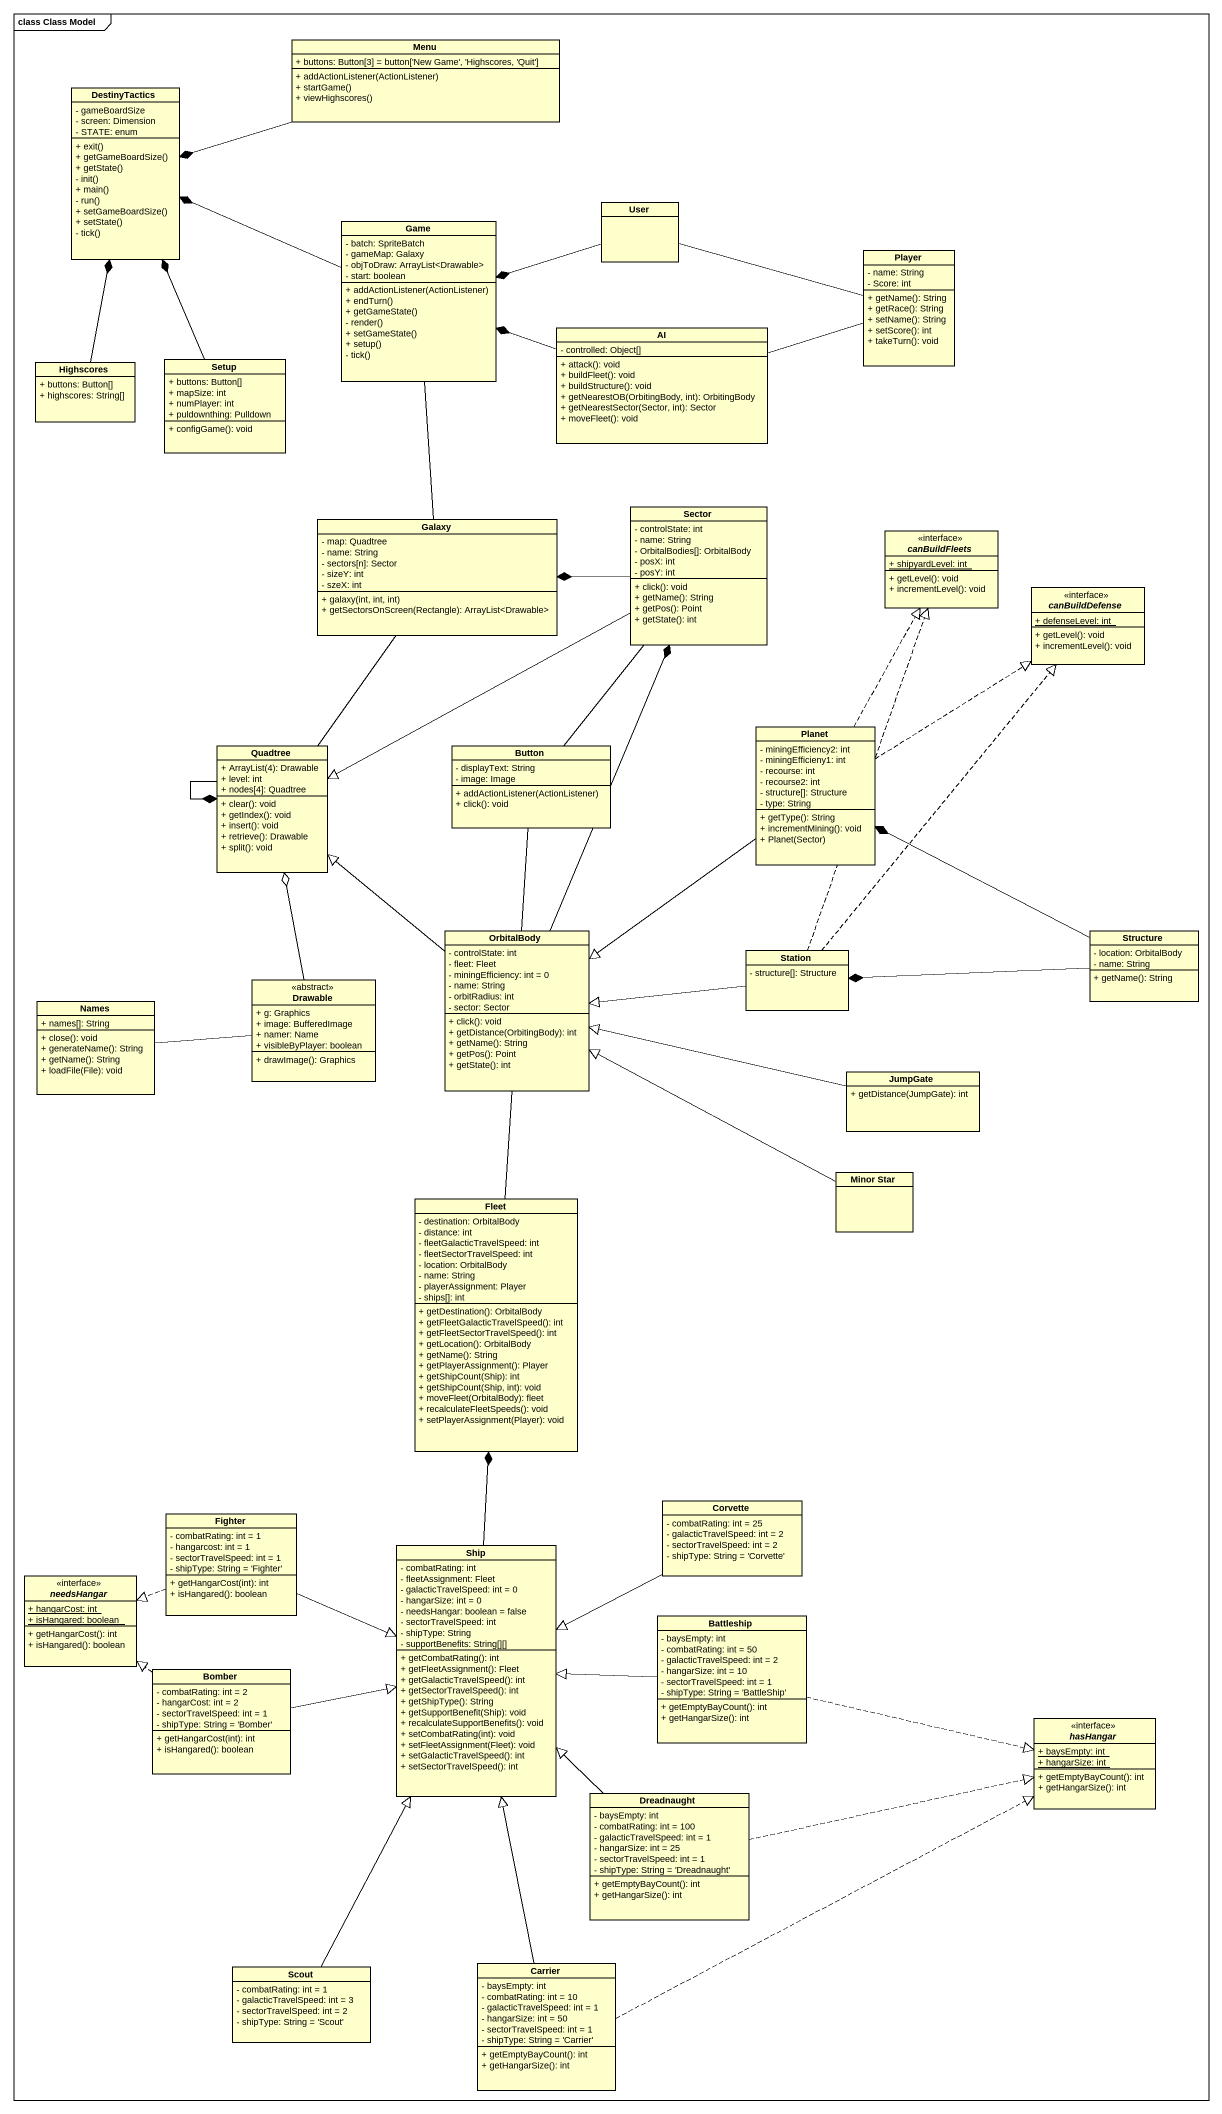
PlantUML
@startuml
mainframe class Class Model
hide circle
hide empty members
skinparam classAttributeIconSize 0
class Menu {
  + buttons: Button[3] = button['New Game', 'Highscores, 'Quit']
  + addActionListener(ActionListener)
  + startGame()
  + viewHighscores()
}
class DestinyTactics {
  - gameBoardSize
  - screen: Dimension
  - STATE: enum
  + exit()
  + getGameBoardSize()
  + getState()
  - init()
  + main()
  - run()
  + setGameBoardSize()
  + setState()
  - tick()
}
class Game {
  - batch: SpriteBatch
  - gameMap: Galaxy
  - objToDraw: ArrayList<Drawable>
  - start: boolean
  + addActionListener(ActionListener)
  + endTurn()
  + getGameState()
  - render()
  + setGameState()
  + setup()
  - tick()
}
class User
class Player {
  - name: String
  - Score: int
  + getName(): String
  + getRace(): String
  + setName(): String
  + setScore(): int
  + takeTurn(): void
}
class AI {
  - controlled: Object[]
  + attack(): void
  + buildFleet(): void
  + buildStructure(): void
  + getNearestOB(OrbitingBody, int): OrbitingBody
  + getNearestSector(Sector, int): Sector
  + moveFleet(): void
}
class Highscores {
  + buttons: Button[]
  + highscores: String[]
}
class Setup {
  + buttons: Button[]
  + mapSize: int
  + numPlayer: int
  + puldownthing: Pulldown
  + configGame(): void
}
class Galaxy {
  - map: Quadtree
  - name: String
  - sectors[n]: Sector
  - sizeY: int
  - szeX: int
  + galaxy(int, int, int)
  + getSectorsOnScreen(Rectangle): ArrayList<Drawable>
}
class Sector {
  - controlState: int
  - name: String
  - OrbitalBodies[]: OrbitalBody
  - posX: int
  - posY: int
  + click(): void
  + getName(): String
  + getPos(): Point
  + getState(): int
}
interface canBuildFleets {
  {static} + shipyardLevel: int
  + getLevel(): void
  + incrementLevel(): void
}
interface canBuildDefense {
  {static} + defenseLevel: int
  + getLevel(): void
  + incrementLevel(): void
}
class Quadtree {
  {field} + ArrayList(4): Drawable
  + level: int
  + nodes[4]: Quadtree
  + clear(): void
  + getIndex(): void
  + insert(): void
  + retrieve(): Drawable
  + split(): void
}
class Button {
  - displayText: String
  - image: Image
  + addActionListener(ActionListener)
  + click(): void
}
class Planet {
  - miningEfficiency2: int
  - miningEfficieny1: int
  - recourse: int
  - recourse2: int
  - structure[]: Structure
  - type: String
  + getType(): String
  + incrementMining(): void
  + Planet(Sector)
}
class OrbitalBody {
  - controlState: int
  - fleet: Fleet
  - miningEfficiency: int = 0
  - name: String
  - orbitRadius: int
  - sector: Sector
  + click(): void
  + getDistance(OrbitingBody): int
  + getName(): String
  + getPos(): Point
  + getState(): int
}
class Station {
  - structure[]: Structure
}
class Structure {
  - location: OrbitalBody
  - name: String
  + getName(): String
}
class Drawable <<abstract>> {
  + g: Graphics
  + image: BufferedImage
  + namer: Name
  + visibleByPlayer: boolean
  + drawImage(): Graphics
}
class Names {
  + names[]: String
  + close(): void
  + generateName(): String
  + getName(): String
  + loadFile(File): void
}
class JumpGate {
  + getDistance(JumpGate): int
}
class "Minor Star" as Minor_Star
class Fleet {
  - destination: OrbitalBody
  - distance: int
  - fleetGalacticTravelSpeed: int
  - fleetSectorTravelSpeed: int
  - location: OrbitalBody
  - name: String
  - playerAssignment: Player
  - ships[]: int
  + getDestination(): OrbitalBody
  + getFleetGalacticTravelSpeed(): int
  + getFleetSectorTravelSpeed(): int
  + getLocation(): OrbitalBody
  + getName(): String
  + getPlayerAssignment(): Player
  + getShipCount(Ship): int
  + getShipCount(Ship, int): void
  + moveFleet(OrbitalBody): fleet
  + recalculateFleetSpeeds(): void
  + setPlayerAssignment(Player): void
}
class Fighter {
  - combatRating: int = 1
  - hangarcost: int = 1
  - sectorTravelSpeed: int = 1
  - shipType: String = 'Fighter'
  + getHangarCost(int): int
  + isHangared(): boolean
}
class Corvette {
  - combatRating: int = 25
  - galacticTravelSpeed: int = 2
  - sectorTravelSpeed: int = 2
  - shipType: String = 'Corvette'
}
interface needsHangar {
  {static} + hangarCost: int
  {static} + isHangared: boolean
  + getHangarCost(): int
  + isHangared(): boolean
}
class Ship {
  - combatRating: int
  - fleetAssignment: Fleet
  - galacticTravelSpeed: int = 0
  - hangarSize: int = 0
  - needsHangar: boolean = false
  - sectorTravelSpeed: int
  - shipType: String
  - supportBenefits: String[][]
  + getCombatRating(): int
  + getFleetAssignment(): Fleet
  + getGalacticTravelSpeed(): int
  + getSectorTravelSpeed(): int
  + getShipType(): String
  + getSupportBenefit(Ship): void
  + recalculateSupportBenefits(): void
  + setCombatRating(int): void
  + setFleetAssignment(Fleet): void
  + setGalacticTravelSpeed(): int
  + setSectorTravelSpeed(): int
}
class Battleship {
  - baysEmpty: int
  - combatRating: int = 50
  - galacticTravelSpeed: int = 2
  - hangarSize: int = 10
  - sectorTravelSpeed: int = 1
  - shipType: String = 'BattleShip'
  + getEmptyBayCount(): int
  + getHangarSize(): int
}
class Bomber {
  - combatRating: int = 2
  - hangarCost: int = 2
  - sectorTravelSpeed: int = 1
  - shipType: String = 'Bomber'
  + getHangarCost(int): int
  + isHangared(): boolean
}
interface hasHangar {
  {static} + baysEmpty: int
  {static} + hangarSize: int
  + getEmptyBayCount(): int
  + getHangarSize(): int
}
class Dreadnaught {
  - baysEmpty: int
  - combatRating: int = 100
  - galacticTravelSpeed: int = 1
  - hangarSize: int = 25
  - sectorTravelSpeed: int = 1
  - shipType: String = 'Dreadnaught'
  + getEmptyBayCount(): int
  + getHangarSize(): int
}
class Scout {
  - combatRating: int = 1
  - galacticTravelSpeed: int = 3
  - sectorTravelSpeed: int = 2
  - shipType: String = 'Scout'
}
class Carrier {
  - baysEmpty: int
  - combatRating: int = 10
  - galacticTravelSpeed: int = 1
  - hangarSize: int = 50
  - sectorTravelSpeed: int = 1
  - shipType: String = 'Carrier'
  + getEmptyBayCount(): int
  + getHangarSize(): int
}
Menu -left-* DestinyTactics
Game -left-* DestinyTactics
Game -- Galaxy
User -left-* Game
User -right- Player
AI -left-* Game
AI -right- Player
Highscores -up-* DestinyTactics
Setup -up-* DestinyTactics
Galaxy -- Quadtree
Sector -left-* Galaxy
Sector -left-|> Quadtree
Sector -- Button
Quadtree --* Quadtree
Planet .up.|> canBuildFleets
Planet .up.|> canBuildDefense
Planet --|> OrbitalBody
OrbitalBody -up-* Sector
OrbitalBody -up-|> Quadtree
OrbitalBody -up- Button
OrbitalBody -- Fleet
Station .up.|> canBuildFleets
Station .up.|> canBuildDefense
Station -left-|> OrbitalBody
Structure -left-* Planet
Structure -left-* Station
Drawable -up-o Quadtree
Drawable -left- Names
JumpGate -left-|> OrbitalBody
Minor_Star -left-|> OrbitalBody
Fighter .left.|> needsHangar
Fighter -right-|> Ship
Corvette -left-|> Ship
Ship -up-* Fleet
Battleship -left-|> Ship
Battleship .right.|> hasHangar
Bomber .up.|> needsHangar
Bomber -right-|> Ship
Dreadnaught -up-|> Ship
Dreadnaught .right.|> hasHangar
Scout -up-|> Ship
Carrier -up-|> Ship
Carrier .right.|> hasHangar
@enduml
